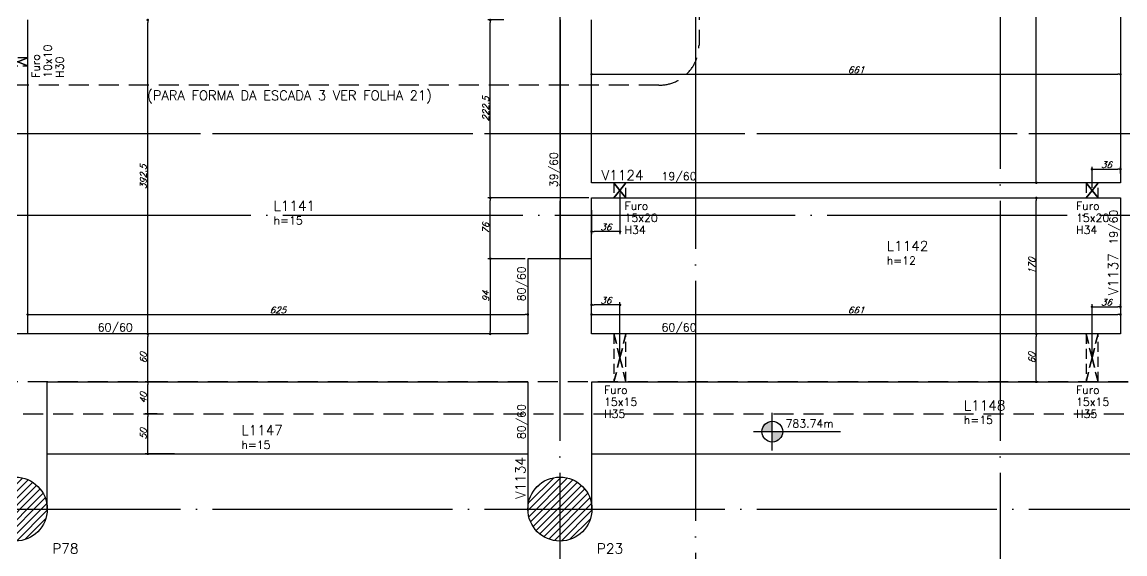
# Model space of a CAD drawing. Extents: x -4723 to 4922, y -2048 to 2452.
# Drawn here: x -1932 to -553, y -541 to 124 of the extents above; entities that cross this region are included whole.
import ezdxf
from ezdxf.enums import TextEntityAlignment as Align

# ---------------------------------------------------------------- set-up
doc = ezdxf.new("R2010")
doc.units = 0
doc.header["$LTSCALE"] = 50
doc.header["$MEASUREMENT"] = 0
for name, pattern in [('DASHED', [0.75, 0.5, -0.25]), ('EIXO', [6.8, 6, -0.4, 0, -0.4]), ('HIDDEN', [0.375, 0.25, -0.125])]:
    doc.linetypes.add(name, pattern=pattern)
doc.layers.get('0').update_dxf_attribs({"linetype": 'CONTINUOUS'})
doc.layers.get('DEFPOINTS').update_dxf_attribs({"linetype": 'CONTINUOUS'})
for name, color, linetype in [('242', 3, 'CONTINUOUS'), ('71', 6, 'CONTINUOUS'), ('F-AUX-RED', 1, 'CONTINUOUS'), ('F-COTAS', 106, 'CONTINUOUS'), ('F-COTAS-FUROS', 50, 'CONTINUOUS'), ('F-EIXO', 12, 'EIXO'), ('F-FURO-PAREDE', 2, 'HIDDEN'), ('F-FURO-PAREDE-TEXTOS', 2, 'CONTINUOUS'), ('F-LAJES', 3, 'CONTINUOUS'), ('F-LAJES-DIM', 2, 'CONTINUOUS'), ('F-LAJES-NOME', 4, 'CONTINUOUS'), ('F-NÍVEL-PLANTA', 2, 'CONTINUOUS'), ('F-PILARES-HACH', 174, 'CONTINUOUS'), ('F-PILARES-NOME', 170, 'CONTINUOUS'), ('F-PILARES-S', 170, 'CONTINUOUS'), ('F-TEXTO', 6, 'CONTINUOUS'), ('F-VIGAS', 3, 'CONTINUOUS'), ('F-VIGAS-DIM', 2, 'CONTINUOUS'), ('F-VIGAS-NOME', 4, 'CONTINUOUS')]:
    doc.layers.add(name, color=color, linetype=linetype)
doc.styles.add('CP-TEXT-INCL', font='simplex.shx', dxfattribs={"oblique": 20})
doc.styles.add('CP-TEXTO', font='simplex.shx')
doc.styles.add('MCP', font='simplex.shx')
doc.styles.add('ROMANS', font='simplex.shx')
doc.dimstyles.new('CP-COTAS-50', dxfattribs={"dimscale": 0.64, "dimtxt": 12.5, "dimasz": 5, "dimexe": 5, "dimexo": 5, "dimgap": 2.5, "dimtad": 1, "dimdec": 1, "dimdsep": 46, "dimtxsty": 'CP-TEXT-INCL', "dimblk1": 'DOT', "dimblk2": 'DOT', "dimsah": 1, "dimcen": 9, "dimclrd": 256, "dimclre": 256, "dimclrt": 256, "dimadec": 0, "dimazin": 0, "dimtfac": 1, "dimtdec": 1, "dimtmove": 2, "dimatfit": 3, "dimldrblk": 'DOT', "dimfxl": 0, "dimtolj": 1, "dimarcsym": 0})

# ---------------------------------------------------------------- blocks, each defined once
blk = doc.blocks.new('Nível - Planta')
at = {"layer": 'F-NÍVEL-PLANTA'}
h = blk.add_hatch(color=71, dxfattribs=at)
h.paths.add_polyline_path([(0, 0), (0, 0.26, 0.414214), (-0.26, 0)])
h.paths.add_polyline_path([(0.26, 0), (0, 0), (0, -0.26, 0.414214)])
for p, q in [((0, -0.469), (0, 0.469)), ((-0.469, 0), (1.704, 0))]:
    blk.add_line(p, q, dxfattribs=at)
blk.add_circle((0, 0), 0.26, dxfattribs=at)
at = {"layer": 'F-TEXTO', "color": 3, "style": 'MCP'}
blk.add_attdef('NÍVEL', (0.333, 0.102), '', height=0.2, dxfattribs=at)
blk = doc.blocks.new('_DOT')
at = {"color": 0, "linetype": 'ByBlock'}
blk.add_line((-0.5, 0), (-1, 0), dxfattribs=at)
at = {"color": 0, "linetype": 'ByBlock', "const_width": 0.5}
blk.add_lwpolyline([(-0.25, 0, 1), (0.25, 0, 1)], format="xyb", close=True, dxfattribs=at)
blk = doc.blocks.new('*D24')
at = {"layer": 'DEFPOINTS', "color": 0, "linetype": 'Continuous', "transparency": 16777216}
for p in [(-1774.5, -265.5), (-1774.5, -265.5), (-1774.5, -325.5)]:
    blk.add_point(p, dxfattribs=at)
at = {"layer": 'F-COTAS', "linetype": 'Continuous', "lineweight": -2, "transparency": 16777216}
blk.add_line((-1774.5, -322.3), (-1774.5, -268.7), dxfattribs=at)
at = {"layer": 'F-COTAS', "linetype": 'Continuous', "lineweight": -2, "transparency": 16777216, "xscale": 3.2, "yscale": 3.2, "zscale": 3.2}
for p, rotation in [((-1774.5, -265.5), 90), ((-1774.5, -325.5), 270)]:
    blk.add_blockref('_DOT', p, dxfattribs=dict(at, rotation=rotation))
at = {"layer": 'F-COTAS', "linetype": 'Continuous', "transparency": 16777216, "insert": (-1780.1, -295.5), "char_height": 8, "attachment_point": 5, "rotation": 90, "style": 'CP-TEXT-INCL'}
blk.add_mtext('\\A1;60', dxfattribs=at)
blk = doc.blocks.new('*D25')
at = {"layer": 'DEFPOINTS', "color": 0, "linetype": 'Continuous', "transparency": 16777216}
for p in [(-1774.5, 127), (-1774.5, 127), (-1774.5, -265.5)]:
    blk.add_point(p, dxfattribs=at)
at = {"layer": 'F-COTAS', "linetype": 'Continuous', "lineweight": -2, "transparency": 16777216}
blk.add_line((-1774.5, -262.3), (-1774.5, 123.8), dxfattribs=at)
at = {"layer": 'F-COTAS', "linetype": 'Continuous', "lineweight": -2, "transparency": 16777216, "xscale": 3.2, "yscale": 3.2, "zscale": 3.2}
for p, rotation in [((-1774.5, 127), 90), ((-1774.5, -265.5), 270)]:
    blk.add_blockref('_DOT', p, dxfattribs=dict(at, rotation=rotation))
at = {"layer": 'F-COTAS', "linetype": 'Continuous', "transparency": 16777216, "insert": (-1780.1, -69.2), "char_height": 8, "attachment_point": 5, "rotation": 90, "style": 'CP-TEXT-INCL'}
blk.add_mtext('\\A1;392.5', dxfattribs=at)
blk = doc.blocks.new('*D35')
at = {"layer": 'DEFPOINTS', "color": 0, "linetype": 'Continuous', "transparency": 16777216}
for p in [(-664.2, -265.5), (-664.2, -265.5), (-664.2, -325.5)]:
    blk.add_point(p, dxfattribs=at)
at = {"layer": 'F-COTAS', "linetype": 'Continuous', "lineweight": -2, "transparency": 16777216}
blk.add_line((-664.2, -322.3), (-664.2, -268.7), dxfattribs=at)
at = {"layer": 'F-COTAS', "linetype": 'Continuous', "lineweight": -2, "transparency": 16777216, "xscale": 3.2, "yscale": 3.2, "zscale": 3.2}
for p, rotation in [((-664.2, -265.5), 90), ((-664.2, -325.5), 270)]:
    blk.add_blockref('_DOT', p, dxfattribs=dict(at, rotation=rotation))
at = {"layer": 'F-COTAS', "linetype": 'Continuous', "transparency": 16777216, "insert": (-669.8, -295.5), "char_height": 8, "attachment_point": 5, "rotation": 90, "style": 'CP-TEXT-INCL'}
blk.add_mtext('\\A1;60', dxfattribs=at)
blk = doc.blocks.new('*D36')
at = {"layer": 'DEFPOINTS', "color": 0, "linetype": 'Continuous', "transparency": 16777216}
for p in [(-664.2, -95.5), (-664.2, -95.5), (-664.2, -265.5)]:
    blk.add_point(p, dxfattribs=at)
at = {"layer": 'F-COTAS', "linetype": 'Continuous', "lineweight": -2, "transparency": 16777216}
blk.add_line((-664.2, -262.3), (-664.2, -98.7), dxfattribs=at)
at = {"layer": 'F-COTAS', "linetype": 'Continuous', "lineweight": -2, "transparency": 16777216, "xscale": 3.2, "yscale": 3.2, "zscale": 3.2}
for p, rotation in [((-664.2, -95.5), 90), ((-664.2, -265.5), 270)]:
    blk.add_blockref('_DOT', p, dxfattribs=dict(at, rotation=rotation))
at = {"layer": 'F-COTAS', "linetype": 'Continuous', "transparency": 16777216, "insert": (-669.8, -180.5), "char_height": 8, "attachment_point": 5, "rotation": 90, "style": 'CP-TEXT-INCL'}
blk.add_mtext('\\A1;170', dxfattribs=at)
blk = doc.blocks.new('*D37')
at = {"layer": 'DEFPOINTS', "color": 0, "linetype": 'Continuous', "transparency": 16777216}
for p in [(-664.2, 474.5), (-664.2, 474.5), (-664.2, -76.5)]:
    blk.add_point(p, dxfattribs=at)
at = {"layer": 'F-COTAS', "linetype": 'Continuous', "lineweight": -2, "transparency": 16777216}
blk.add_line((-664.2, -73.3), (-664.2, 471.3), dxfattribs=at)
at = {"layer": 'F-COTAS', "linetype": 'Continuous', "lineweight": -2, "transparency": 16777216, "xscale": 3.2, "yscale": 3.2, "zscale": 3.2}
for p, rotation in [((-664.2, 474.5), 90), ((-664.2, -76.5), 270)]:
    blk.add_blockref('_DOT', p, dxfattribs=dict(at, rotation=rotation))
at = {"layer": 'F-COTAS', "linetype": 'Continuous', "transparency": 16777216, "insert": (-669.8, 199), "char_height": 8, "attachment_point": 5, "rotation": 90, "style": 'CP-TEXT-INCL'}
blk.add_mtext('\\A1;551', dxfattribs=at)
blk = doc.blocks.new('*D104')
at = {"layer": 'DEFPOINTS', "color": 0, "linetype": 'Continuous', "transparency": 16777216}
for p in [(-1924.5, -241.3), (-1299.5, -241.3), (-1299.5, -241.3)]:
    blk.add_point(p, dxfattribs=at)
at = {"layer": 'F-COTAS', "linetype": 'Continuous', "lineweight": -2, "transparency": 16777216}
blk.add_line((-1921.3, -241.3), (-1302.7, -241.3), dxfattribs=at)
at = {"layer": 'F-COTAS', "linetype": 'Continuous', "lineweight": -2, "transparency": 16777216, "xscale": 3.2, "yscale": 3.2, "zscale": 3.2, "rotation": 180}
blk.add_blockref('_DOT', (-1924.5, -241.3), dxfattribs=at)
at = {"layer": 'F-COTAS', "linetype": 'Continuous', "lineweight": -2, "transparency": 16777216, "xscale": 3.2, "yscale": 3.2, "zscale": 3.2}
blk.add_blockref('_DOT', (-1299.5, -241.3), dxfattribs=at)
at = {"layer": 'F-COTAS', "linetype": 'Continuous', "transparency": 16777216, "insert": (-1612, -235.7), "char_height": 8, "attachment_point": 5, "style": 'CP-TEXT-INCL'}
blk.add_mtext('\\A1;625', dxfattribs=at)
blk = doc.blocks.new('*D105')
at = {"layer": 'DEFPOINTS', "color": 0, "linetype": 'Continuous', "transparency": 16777216}
for p in [(-1220, -241.3), (-559, -241.3), (-559, -241.3)]:
    blk.add_point(p, dxfattribs=at)
at = {"layer": 'F-COTAS', "linetype": 'Continuous', "lineweight": -2, "transparency": 16777216}
blk.add_line((-1216.8, -241.3), (-562.2, -241.3), dxfattribs=at)
at = {"layer": 'F-COTAS', "linetype": 'Continuous', "lineweight": -2, "transparency": 16777216, "xscale": 3.2, "yscale": 3.2, "zscale": 3.2, "rotation": 180}
blk.add_blockref('_DOT', (-1220, -241.3), dxfattribs=at)
at = {"layer": 'F-COTAS', "linetype": 'Continuous', "lineweight": -2, "transparency": 16777216, "xscale": 3.2, "yscale": 3.2, "zscale": 3.2}
blk.add_blockref('_DOT', (-559, -241.3), dxfattribs=at)
at = {"layer": 'F-COTAS', "linetype": 'Continuous', "transparency": 16777216, "insert": (-889.5, -235.7), "char_height": 8, "attachment_point": 5, "style": 'CP-TEXT-INCL'}
blk.add_mtext('\\A1;661', dxfattribs=at)
blk = doc.blocks.new('*D115')
at = {"layer": 'DEFPOINTS', "color": 0, "linetype": 'Continuous', "transparency": 16777216}
for p in [(-1220, 59.1), (-559, 59.1), (-559, 59.1)]:
    blk.add_point(p, dxfattribs=at)
at = {"layer": 'F-COTAS', "linetype": 'Continuous', "lineweight": -2, "transparency": 16777216}
blk.add_line((-1216.8, 59.1), (-562.2, 59.1), dxfattribs=at)
at = {"layer": 'F-COTAS', "linetype": 'Continuous', "lineweight": -2, "transparency": 16777216, "xscale": 3.2, "yscale": 3.2, "zscale": 3.2, "rotation": 180}
blk.add_blockref('_DOT', (-1220, 59.1), dxfattribs=at)
at = {"layer": 'F-COTAS', "linetype": 'Continuous', "lineweight": -2, "transparency": 16777216, "xscale": 3.2, "yscale": 3.2, "zscale": 3.2}
blk.add_blockref('_DOT', (-559, 59.1), dxfattribs=at)
at = {"layer": 'F-COTAS', "linetype": 'Continuous', "transparency": 16777216, "insert": (-889.5, 64.7), "char_height": 8, "attachment_point": 5, "style": 'CP-TEXT-INCL'}
blk.add_mtext('\\A1;661', dxfattribs=at)
blk = doc.blocks.new('*D136')
at = {"layer": 'DEFPOINTS', "color": 0, "linetype": 'Continuous', "transparency": 16777216}
for p in [(-1774.5, -365.5), (-1764.8, -365.5), (-1737.9, -415.5)]:
    blk.add_point(p, dxfattribs=at)
at = {"layer": 'F-COTAS', "linetype": 'Continuous', "lineweight": -2, "transparency": 16777216}
for p, q in [((-1768, -365.5), (-1777.7, -365.5)), ((-1774.5, -412.3), (-1774.5, -368.7)), ((-1741.1, -415.5), (-1777.7, -415.5))]:
    blk.add_line(p, q, dxfattribs=at)
at = {"layer": 'F-COTAS', "linetype": 'Continuous', "lineweight": -2, "transparency": 16777216, "xscale": 3.2, "yscale": 3.2, "zscale": 3.2}
for p, rotation in [((-1774.5, -365.5), 90), ((-1774.5, -415.5), 270)]:
    blk.add_blockref('_DOT', p, dxfattribs=dict(at, rotation=rotation))
at = {"layer": 'F-COTAS', "linetype": 'Continuous', "transparency": 16777216, "insert": (-1780.1, -390.5), "char_height": 8, "attachment_point": 5, "rotation": 90, "style": 'CP-TEXT-INCL'}
blk.add_mtext('\\A1;50', dxfattribs=at)
blk = doc.blocks.new('*D137')
at = {"layer": 'DEFPOINTS', "color": 0, "linetype": 'Continuous', "transparency": 16777216}
for p in [(-1774.5, -325.5), (-1759.4, -325.5), (-1759.4, -365.5)]:
    blk.add_point(p, dxfattribs=at)
at = {"layer": 'F-COTAS', "linetype": 'Continuous', "lineweight": -2, "transparency": 16777216}
for p, q in [((-1762.6, -325.5), (-1777.7, -325.5)), ((-1774.5, -362.3), (-1774.5, -328.7)), ((-1762.6, -365.5), (-1777.7, -365.5))]:
    blk.add_line(p, q, dxfattribs=at)
at = {"layer": 'F-COTAS', "linetype": 'Continuous', "lineweight": -2, "transparency": 16777216, "xscale": 3.2, "yscale": 3.2, "zscale": 3.2}
for p, rotation in [((-1774.5, -325.5), 90), ((-1774.5, -365.5), 270)]:
    blk.add_blockref('_DOT', p, dxfattribs=dict(at, rotation=rotation))
at = {"layer": 'F-COTAS', "linetype": 'Continuous', "transparency": 16777216, "insert": (-1780.1, -345.5), "char_height": 8, "attachment_point": 5, "rotation": 90, "style": 'CP-TEXT-INCL'}
blk.add_mtext('\\A1;40', dxfattribs=at)
blk = doc.blocks.new('*U153')
at = {"layer": 'F-EIXO'}
blk.add_line((0, 0), (7285, 0), dxfattribs=at)
at = {"layer": 'F-TEXTO', "style": 'ROMANS'}
blk.add_attdef('EIXO', text='', height=17.5, dxfattribs=at).set_placement((-28.2072, 0), align=Align.MIDDLE_CENTER)
blk = doc.blocks.new('*U154')
at = {"layer": 'F-EIXO'}
blk.add_line((0, 0), (7197, 0), dxfattribs=at)
at = {"layer": 'F-TEXTO', "style": 'ROMANS'}
blk.add_attdef('EIXO', text='', height=17.5, dxfattribs=at).set_placement((-28.2072, 0), align=Align.MIDDLE_CENTER)
blk = doc.blocks.new('*U160')
at = {"layer": 'F-EIXO'}
blk.add_line((0, 0), (0, -2755), dxfattribs=at)
at = {"layer": 'F-TEXTO', "style": 'ROMANS'}
blk.add_attdef('EIXO', text='', height=17.5, rotation=360, dxfattribs=at).set_placement((0, 28.2072), align=Align.MIDDLE_CENTER)
blk = doc.blocks.new('*U172')
at = {"layer": 'F-EIXO'}
blk.add_line((0, 0), (7285, 0), dxfattribs=at)
at = {"layer": 'F-TEXTO', "style": 'ROMANS'}
blk.add_attdef('EIXO', text='', height=17.5, dxfattribs=at).set_placement((-28.2072, 0), align=Align.MIDDLE_CENTER)
blk = doc.blocks.new('*U168')
at = {"layer": 'F-EIXO'}
blk.add_line((0, 0), (7285, 0), dxfattribs=at)
at = {"layer": 'F-TEXTO', "style": 'ROMANS'}
blk.add_attdef('EIXO', text='', height=17.5, dxfattribs=at).set_placement((-28.2072, 0), align=Align.MIDDLE_CENTER)
blk = doc.blocks.new('*U180')
at = {"layer": 'F-EIXO'}
blk.add_line((0, 0), (0, -2655), dxfattribs=at)
at = {"layer": 'F-TEXTO', "style": 'ROMANS'}
blk.add_attdef('EIXO', text='', height=17.5, rotation=360, dxfattribs=at).set_placement((0, 28.2), align=Align.MIDDLE_CENTER)
blk = doc.blocks.new('*U179')
at = {"layer": 'F-EIXO'}
blk.add_line((0, 0), (0, -2755), dxfattribs=at)
at = {"layer": 'F-TEXTO', "style": 'ROMANS'}
blk.add_attdef('EIXO', text='', height=17.5, rotation=360, dxfattribs=at).set_placement((0, 28.2072), align=Align.MIDDLE_CENTER)
blk = doc.blocks.new('*D196')
at = {"layer": 'DEFPOINTS', "color": 0, "linetype": 'Continuous', "transparency": 16777216}
for p in [(-3490, -415.5), (3259.5, -415.5), (3259.5, -687.9)]:
    blk.add_point(p, dxfattribs=at)
at = {"layer": 'F-COTAS', "linetype": 'Continuous', "lineweight": -2, "transparency": 16777216}
for p, q in [((-3490, -418.7), (-3490, -691.1)), ((3259.5, -418.7), (3259.5, -691.1)), ((-3486.8, -687.9), (3256.3, -687.9))]:
    blk.add_line(p, q, dxfattribs=at)
at = {"layer": 'F-COTAS', "linetype": 'Continuous', "lineweight": -2, "transparency": 16777216, "xscale": 3.2, "yscale": 3.2, "zscale": 3.2, "rotation": 180}
blk.add_blockref('_DOT', (-3490, -687.9), dxfattribs=at)
at = {"layer": 'F-COTAS', "linetype": 'Continuous', "lineweight": -2, "transparency": 16777216, "xscale": 3.2, "yscale": 3.2, "zscale": 3.2}
blk.add_blockref('_DOT', (3259.5, -687.9), dxfattribs=at)
at = {"layer": 'F-COTAS', "linetype": 'Continuous', "transparency": 16777216, "insert": (-115.2, -682.3), "char_height": 8, "attachment_point": 5, "style": 'CP-TEXT-INCL'}
blk.add_mtext('\\A1;6749.5', dxfattribs=at)
blk = doc.blocks.new('*D503')
at = {"layer": 'DEFPOINTS', "color": 0, "linetype": 'Continuous', "transparency": 16777216}
for p in [(-1220, -229.2), (-1220, -231.2), (-1184.4, -295.5)]:
    blk.add_point(p, dxfattribs=at)
at = {"layer": 'F-COTAS-FUROS', "linetype": 'Continuous', "lineweight": -2, "transparency": 16777216}
for p, q in [((-1220, -228), (-1220, -226)), ((-1187.6, -229.2), (-1216.8, -229.2)), ((-1184.4, -292.3), (-1184.4, -226))]:
    blk.add_line(p, q, dxfattribs=at)
at = {"layer": 'F-COTAS-FUROS', "linetype": 'Continuous', "lineweight": -2, "transparency": 16777216, "xscale": 3.2, "yscale": 3.2, "zscale": 3.2, "rotation": 180}
blk.add_blockref('_DOT', (-1220, -229.2), dxfattribs=at)
at = {"layer": 'F-COTAS-FUROS', "linetype": 'Continuous', "lineweight": -2, "transparency": 16777216, "xscale": 3.2, "yscale": 3.2, "zscale": 3.2}
blk.add_blockref('_DOT', (-1184.4, -229.2), dxfattribs=at)
at = {"layer": 'F-COTAS-FUROS', "linetype": 'Continuous', "transparency": 16777216, "insert": (-1202.2, -223.6), "char_height": 8, "attachment_point": 5, "style": 'CP-TEXT-INCL'}
blk.add_mtext('\\A1;36', dxfattribs=at)
blk = doc.blocks.new('*D504')
at = {"layer": 'DEFPOINTS', "color": 0, "linetype": 'Continuous', "transparency": 16777216}
for p in [(-1184.4, -86), (-1220, -107.6), (-1220, -137.5)]:
    blk.add_point(p, dxfattribs=at)
at = {"layer": 'F-COTAS-FUROS', "linetype": 'Continuous', "lineweight": -2, "transparency": 16777216}
for p, q in [((-1184.4, -89.2), (-1184.4, -140.7)), ((-1220, -110.8), (-1220, -140.7)), ((-1187.6, -137.5), (-1216.8, -137.5))]:
    blk.add_line(p, q, dxfattribs=at)
at = {"layer": 'F-COTAS-FUROS', "linetype": 'Continuous', "lineweight": -2, "transparency": 16777216, "xscale": 3.2, "yscale": 3.2, "zscale": 3.2, "rotation": 180}
blk.add_blockref('_DOT', (-1220, -137.5), dxfattribs=at)
at = {"layer": 'F-COTAS-FUROS', "linetype": 'Continuous', "lineweight": -2, "transparency": 16777216, "xscale": 3.2, "yscale": 3.2, "zscale": 3.2}
blk.add_blockref('_DOT', (-1184.4, -137.5), dxfattribs=at)
at = {"layer": 'F-COTAS-FUROS', "linetype": 'Continuous', "transparency": 16777216, "insert": (-1202.2, -131.9), "char_height": 8, "attachment_point": 5, "style": 'CP-TEXT-INCL'}
blk.add_mtext('\\A1;36', dxfattribs=at)
blk = doc.blocks.new('*D505')
at = {"layer": 'DEFPOINTS', "color": 0, "linetype": 'Continuous', "transparency": 16777216}
for p in [(-559, -231.6), (-559, -237.1), (-594.6, -295.5)]:
    blk.add_point(p, dxfattribs=at)
at = {"layer": 'F-COTAS-FUROS', "linetype": 'Continuous', "lineweight": -2, "transparency": 16777216}
for p, q in [((-594.6, -292.3), (-594.6, -228.4)), ((-591.4, -231.6), (-562.2, -231.6)), ((-559, -233.9), (-559, -228.4))]:
    blk.add_line(p, q, dxfattribs=at)
at = {"layer": 'F-COTAS-FUROS', "linetype": 'Continuous', "lineweight": -2, "transparency": 16777216, "xscale": 3.2, "yscale": 3.2, "zscale": 3.2, "rotation": 180}
blk.add_blockref('_DOT', (-594.6, -231.6), dxfattribs=at)
at = {"layer": 'F-COTAS-FUROS', "linetype": 'Continuous', "lineweight": -2, "transparency": 16777216, "xscale": 3.2, "yscale": 3.2, "zscale": 3.2}
blk.add_blockref('_DOT', (-559, -231.6), dxfattribs=at)
at = {"layer": 'F-COTAS-FUROS', "linetype": 'Continuous', "transparency": 16777216, "insert": (-576.8, -226), "char_height": 8, "attachment_point": 5, "style": 'CP-TEXT-INCL'}
blk.add_mtext('\\A1;36', dxfattribs=at)
blk = doc.blocks.new('*D507')
at = {"layer": 'DEFPOINTS', "color": 0, "linetype": 'Continuous', "transparency": 16777216}
for p in [(-559, -59.6), (-559, -68.3), (-594.6, -86)]:
    blk.add_point(p, dxfattribs=at)
at = {"layer": 'F-COTAS-FUROS', "linetype": 'Continuous', "lineweight": -2, "transparency": 16777216}
for p, q in [((-594.6, -82.8), (-594.6, -56.4)), ((-591.4, -59.6), (-562.2, -59.6)), ((-559, -65.1), (-559, -56.4))]:
    blk.add_line(p, q, dxfattribs=at)
at = {"layer": 'F-COTAS-FUROS', "linetype": 'Continuous', "lineweight": -2, "transparency": 16777216, "xscale": 3.2, "yscale": 3.2, "zscale": 3.2, "rotation": 180}
blk.add_blockref('_DOT', (-594.6, -59.6), dxfattribs=at)
at = {"layer": 'F-COTAS-FUROS', "linetype": 'Continuous', "lineweight": -2, "transparency": 16777216, "xscale": 3.2, "yscale": 3.2, "zscale": 3.2}
blk.add_blockref('_DOT', (-559, -59.6), dxfattribs=at)
at = {"layer": 'F-COTAS-FUROS', "linetype": 'Continuous', "transparency": 16777216, "insert": (-576.8, -54), "char_height": 8, "attachment_point": 5, "style": 'CP-TEXT-INCL'}
blk.add_mtext('\\A1;36', dxfattribs=at)
blk = doc.blocks.new('*D572')
at = {"layer": 'DEFPOINTS', "color": 0, "linetype": 'Continuous', "transparency": 16777216}
for p in [(-1346.5, -95.5), (-1220, -95.5), (-1299.5, -171.5)]:
    blk.add_point(p, dxfattribs=at)
at = {"layer": 'F-COTAS', "linetype": 'Continuous', "lineweight": -2, "transparency": 16777216}
for p, q in [((-1223.2, -95.5), (-1349.7, -95.5)), ((-1346.5, -168.3), (-1346.5, -98.7)), ((-1302.7, -171.5), (-1349.7, -171.5))]:
    blk.add_line(p, q, dxfattribs=at)
at = {"layer": 'F-COTAS', "linetype": 'Continuous', "lineweight": -2, "transparency": 16777216, "xscale": 3.2, "yscale": 3.2, "zscale": 3.2}
for p, rotation in [((-1346.5, -95.5), 90), ((-1346.5, -171.5), 270)]:
    blk.add_blockref('_DOT', p, dxfattribs=dict(at, rotation=rotation))
at = {"layer": 'F-COTAS', "linetype": 'Continuous', "transparency": 16777216, "insert": (-1352.1, -133.5), "char_height": 8, "attachment_point": 5, "rotation": 90, "style": 'CP-TEXT-INCL'}
blk.add_mtext('\\A1;76', dxfattribs=at)
blk = doc.blocks.new('*D573')
at = {"layer": 'DEFPOINTS', "color": 0, "linetype": 'Continuous', "transparency": 16777216}
for p in [(-1299.5, -171.5), (-1346.5, -265.5), (-1328.5, -265.5)]:
    blk.add_point(p, dxfattribs=at)
at = {"layer": 'F-COTAS', "linetype": 'Continuous', "lineweight": -2, "transparency": 16777216}
for p, q in [((-1302.7, -171.5), (-1349.7, -171.5)), ((-1346.5, -174.7), (-1346.5, -262.3)), ((-1331.7, -265.5), (-1349.7, -265.5))]:
    blk.add_line(p, q, dxfattribs=at)
at = {"layer": 'F-COTAS', "linetype": 'Continuous', "lineweight": -2, "transparency": 16777216, "xscale": 3.2, "yscale": 3.2, "zscale": 3.2}
for p, rotation in [((-1346.5, -171.5), 90), ((-1346.5, -265.5), 270)]:
    blk.add_blockref('_DOT', p, dxfattribs=dict(at, rotation=rotation))
at = {"layer": 'F-COTAS', "linetype": 'Continuous', "transparency": 16777216, "insert": (-1352.1, -218.5), "char_height": 8, "attachment_point": 5, "rotation": 90, "style": 'CP-TEXT-INCL'}
blk.add_mtext('\\A1;94', dxfattribs=at)
blk = doc.blocks.new('*D574')
at = {"layer": 'DEFPOINTS', "color": 0, "linetype": 'Continuous', "transparency": 16777216}
for p in [(-1346.5, 127), (-1326.2, 127), (-1220, -95.5)]:
    blk.add_point(p, dxfattribs=at)
at = {"layer": 'F-COTAS', "linetype": 'Continuous', "lineweight": -2, "transparency": 16777216}
for p, q in [((-1329.4, 127), (-1349.7, 127)), ((-1346.5, -92.3), (-1346.5, 123.8)), ((-1223.2, -95.5), (-1349.7, -95.5))]:
    blk.add_line(p, q, dxfattribs=at)
at = {"layer": 'F-COTAS', "linetype": 'Continuous', "lineweight": -2, "transparency": 16777216, "xscale": 3.2, "yscale": 3.2, "zscale": 3.2}
for p, rotation in [((-1346.5, 127), 90), ((-1346.5, -95.5), 270)]:
    blk.add_blockref('_DOT', p, dxfattribs=dict(at, rotation=rotation))
at = {"layer": 'F-COTAS', "linetype": 'Continuous', "transparency": 16777216, "insert": (-1352.1, 15.8), "char_height": 8, "attachment_point": 5, "rotation": 90, "style": 'CP-TEXT-INCL'}
blk.add_mtext('\\A1;222.5', dxfattribs=at)

msp = doc.modelspace()

# ---------------------------------------------------------------- hatches: boundary and pattern name
at = {"layer": 'F-PILARES-HACH', "linetype": 'Continuous'}
h = msp.add_hatch(dxfattribs=at)
h.set_pattern_fill('ANSI31', color=256, scale=50)
edge = h.paths.add_edge_path()
edge.add_arc((-1940, -484.5), 40, 0, 360)
h = msp.add_hatch(dxfattribs=at)
h.set_pattern_fill('ANSI31', color=256, scale=50)
edge = h.paths.add_edge_path()
edge.add_arc((-1259.5, -484.5), 40, 0, 360)

# ---------------------------------------------------------------- linework, layer by layer
at = {"layer": '242', "linetype": 'Continuous'}
msp.add_line((-1259.5, -484.5), (-1259.5, -484.5), dxfattribs=at)
at = {"layer": '71', "color": 1, "linetype": 'DASHED'}
for p, q in [((-249.5, -325.5), (-3390, -325.5)), ((-3430, -365.5), (-249.5, -365.5))]:
    msp.add_line(p, q, dxfattribs=at)
at = {"layer": 'F-AUX-RED', "color": 4, "linetype": 'DASHED'}
msp.add_lwpolyline([(-1949.294, 539.758), (-1135.673, 539.758, -0.41421356), (-1085.673, 489.758), (-1085.673, 95.469, -0.41421356), (-1135.673, 45.469), (-1949.294, 45.469, -0.41421356), (-1999.294, 95.469), (-1999.294, 489.758, -0.41421356)], format="xyb", close=True, dxfattribs=at)
at = {"layer": 'F-EIXO'}
msp.add_line((-3709.089, -15), (3550.572, -15), dxfattribs=at)
at = {"layer": 'F-FURO-PAREDE'}
for points in [[(-1937, 74.656), (-1924.5, 69.656), (-1924.5, 79.656), (-1937, 74.656), (-1924.5, 79.656), (-1949.5, 79.656), (-1937, 74.656), (-1949.5, 79.656), (-1949.5, 69.656), (-1937, 74.656), (-1949.5, 69.656), (-1924.5, 69.656), (-1937, 74.656)], [(-1184.4, -86), (-1191.9, -95.5), (-1176.9, -95.5), (-1184.4, -86), (-1176.9, -95.5), (-1176.9, -76.5), (-1184.4, -86), (-1176.9, -76.5), (-1191.9, -76.5), (-1184.4, -86), (-1191.9, -76.5), (-1191.9, -95.5), (-1184.4, -86)], [(-594.6, -86), (-602.1, -95.5), (-587.1, -95.5), (-594.6, -86), (-587.1, -95.5), (-587.1, -76.5), (-594.6, -86), (-587.1, -76.5), (-602.1, -76.5), (-594.6, -86), (-602.1, -76.5), (-602.1, -95.5), (-594.6, -86)], [(-1184.4, -295.5), (-1191.9, -325.5), (-1176.9, -325.5), (-1184.4, -295.5), (-1176.9, -325.5), (-1176.9, -265.5), (-1184.4, -295.5), (-1176.9, -265.5), (-1191.9, -265.5), (-1184.4, -295.5), (-1191.9, -265.5), (-1191.9, -325.5), (-1184.4, -295.5)], [(-594.6, -295.5), (-602.1, -325.5), (-587.1, -325.5), (-594.6, -295.5), (-587.1, -325.5), (-587.1, -265.5), (-594.6, -295.5), (-587.1, -265.5), (-602.1, -265.5), (-594.6, -295.5), (-602.1, -265.5), (-602.1, -325.5), (-594.6, -295.5)]]:
    msp.add_lwpolyline(points, dxfattribs=at)
at = {"layer": 'F-LAJES', "linetype": 'Continuous'}
for p, q in [((-1900, -415.5), (-1299.5, -415.5)), ((-1219.5, -415.5), (-249.5, -415.5))]:
    msp.add_line(p, q, dxfattribs=at)
at = {"layer": 'F-PILARES-S', "linetype": 'Continuous'}
for centre in [(-1940, -484.5), (-1259.5, -484.5)]:
    msp.add_circle(centre, 40, dxfattribs=at)
at = {"layer": 'F-VIGAS'}
for points in [[(-559, 164.5), (-559, -76.5)], [(-1924.5, -265.5), (-1924.5, 127)], [(-1259, 127), (-1259, -171.5)], [(-1220, -76.5), (-1220, 127)], [(-559, -76.5), (-1220, -76.5)], [(-1220, -95.5), (-559, -95.5)], [(-1220, -265.5), (-1220, -95.5)], [(-559, -95.5), (-559, -265.5)], [(-1299.5, -171.5), (-1299.5, -265.5)], [(-1220, -171.5), (-1299.5, -171.5)], [(-1924.5, -265.5), (-1949.5, -265.5)], [(-1299.5, -265.5), (-1924.5, -265.5)], [(-559, -265.5), (-1220, -265.5)], [(-1900, -325.5), (-1299.5, -325.5)], [(-1900, -484.5), (-1900, -325.5)], [(-1299.5, -325.5), (-1299.5, -484.5)], [(-1219.5, -325.5), (-549.5, -325.5)], [(-1219.5, -484.5), (-1219.5, -325.5)]]:
    msp.add_lwpolyline(points, dxfattribs=at)

# ---------------------------------------------------------------- block references
at = {"layer": 'F-EIXO', "linetype": 'Continuous'}
for name, p in [('*U179', (-1259.5, 1941.357)), ('*U160', (-709.5, 1941.357)), ('*U180', (-1090, 1841.357)), ('*U172', (-3734.274, -15)), ('*U168', (-3734.274, -15)), ('*U154', (-3646.32, -117)), ('*U153', (-3734.274, -484.5))]:
    msp.add_blockref(name, p, dxfattribs=at)
at = {"layer": 'F-NÍVEL-PLANTA', "linetype": 'Continuous', "xscale": 50, "yscale": 50, "zscale": 50}
msp.add_blockref('Nível - Planta', (-994.096, -387.683), dxfattribs=at).add_auto_attribs({'NÍVEL': '783.74m'})

# ---------------------------------------------------------------- texts
at = {"layer": 'F-FURO-PAREDE-TEXTOS', "linetype": 'Continuous', "style": 'MCP'}
for s, p in [('Furo', (-1909.5, 54.656)), ('10x10', (-1894.5, 54.656)), ('H30', (-1879.5, 54.656))]:
    msp.add_text(s, height=10, rotation=90, dxfattribs=at).set_placement(p)
for s, p in [('Furo', (-1178.721, -110.5)), ('Furo', (-614.6, -110.5)), ('15x20', (-1178.721, -125.5)), ('15x20', (-614.6, -125.5)), ('H34', (-1178.721, -140.5)), ('H34', (-614.6, -140.5)), ('Furo', (-1204.4, -340.5)), ('Furo', (-614.6, -340.5)), ('15x15', (-1204.4, -355.5)), ('15x15', (-614.6, -355.5)), ('H35', (-1204.4, -370.5)), ('H35', (-614.6, -370.5))]:
    msp.add_text(s, height=10, dxfattribs=at).set_placement(p)
at = {"layer": 'F-LAJES-DIM', "linetype": 'Continuous', "style": 'MCP'}
for s, p in [('h=15', (-1617.294, -128.592)), ('h=12', (-851.053, -178.834)), ('h=15', (-754.752, -378.096)), ('h=15', (-1657.578, -409.254))]:
    msp.add_text(s, height=10, dxfattribs=at).set_placement(p)
at = {"layer": 'F-LAJES-NOME', "linetype": 'Continuous', "style": 'MCP'}
for s, p in [('L1141', (-1617.294, -111.592)), ('L1142', (-851.053, -161.834)), ('L1148', (-754.752, -361.096)), ('L1147', (-1657.578, -392.254))]:
    msp.add_text(s, height=12.5, dxfattribs=at).set_placement(p)
at = {"layer": 'F-PILARES-NOME', "linetype": 'Continuous', "style": 'MCP'}
for s, p in [('P78', (-1893.75, -540.125)), ('P23', (-1213.25, -540.125))]:
    msp.add_text(s, height=12.5, dxfattribs=at).set_placement(p)
at = {"layer": 'F-TEXTO', "color": 3, "insert": (-1909.916, 38.778), "char_height": 12, "width": 687.52044, "attachment_point": 1, "style": 'CP-TEXTO'}
msp.add_mtext('\\pi134.61736;(PARA FORMA DA ESCADA 3 VER FOLHA 21)', dxfattribs=at)
at = {"layer": 'F-VIGAS-DIM', "linetype": 'Continuous', "style": 'MCP'}
for s, p in [('39/60', (-1262.125, -82.016)), ('19/60', (-562.707, -153.87)), ('80/60', (-1302.625, -224.755)), ('80/60', (-1302.625, -397))]:
    msp.add_text(s, height=10, rotation=90, dxfattribs=at).set_placement(p)
for s, p in [('19/60', (-1132.5, -73.375)), ('60/60', (-1837, -262.375)), ('60/60', (-1132.5, -262.375))]:
    msp.add_text(s, height=10, dxfattribs=at).set_placement(p)
at = {"layer": 'F-VIGAS-NOME', "linetype": 'Continuous', "style": 'MCP'}
msp.add_text('V1124', height=12.5, dxfattribs=at).set_placement((-1207.5, -73.375))
for s, p in [('V1137', (-561.971, -217.135)), ('V1134', (-1302.625, -472))]:
    msp.add_text(s, height=12.5, rotation=90, dxfattribs=at).set_placement(p)

# ---------------------------------------------------------------- dimensions: what is measured, and where the dimension line sits
at = {"layer": 'F-COTAS', "linetype": 'Continuous'}
for base, p1, p2, angle, picture, middle in [((-664.217, 474.5), (-664.217, -76.5), (-664.217, 474.5), 270, '*D37', (-669.817, 199)), ((-1774.456, 127), (-1774.456, -265.5), (-1774.456, 127), 270, '*D25', (-1780.056, -69.25)), ((-559, 59.052), (-1220, 59.052), (-559, 59.052), 180, '*D115', (-889.5, 64.652)), ((-664.217, -95.5), (-664.217, -265.5), (-664.217, -95.5), 270, '*D36', (-669.817, -180.5)), ((-1299.5, -241.347), (-1924.5, -241.347), (-1299.5, -241.347), 180, '*D104', (-1612, -235.747)), ((-559, -241.347), (-1220, -241.347), (-559, -241.347), 180, '*D105', (-889.5, -235.747)), ((-1774.456, -265.5), (-1774.456, -325.5), (-1774.456, -265.5), 270, '*D24', (-1780.056, -295.5)), ((-664.217, -265.5), (-664.217, -325.5), (-664.217, -265.5), 270, '*D35', (-669.817, -295.5)), ((-1774.456, -325.5), (-1759.386, -365.5), (-1759.386, -325.5), 90, '*D137', (-1780.056, -345.5)), ((-1774.456, -365.5), (-1737.895, -415.5), (-1764.828, -365.5), 90, '*D136', (-1780.056, -390.5))]:
    dim = msp.add_linear_dim(base=base, p1=p1, p2=p2, angle=angle, dimstyle='CP-COTAS-50', dxfattribs=at)
    dim.commit()
    dim.dimension.update_dxf_attribs({"geometry": picture, "text_midpoint": middle})
for base, p1, p2, picture, middle in [((-1346.547, 127), (-1220, -95.5), (-1326.223, 127), '*D574', (-1352.147, 15.75)), ((-1346.547, -95.5), (-1299.5, -171.5), (-1220, -95.5), '*D572', (-1352.147, -133.5)), ((-1346.547, -265.5), (-1299.5, -171.5), (-1328.497, -265.5), '*D573', (-1352.147, -218.5))]:
    dim = msp.add_linear_dim(base=base, p1=p1, p2=p2, angle=90, dimstyle='CP-COTAS-50', override={"dimfxl": 7.5}, dxfattribs=at)
    dim.commit()
    dim.dimension.update_dxf_attribs({"geometry": picture, "text_midpoint": middle})
dim = msp.add_linear_dim(base=(3259.5, -687.899), p1=(-3490, -415.5), p2=(3259.5, -415.5), dimstyle='CP-COTAS-50', dxfattribs=at)
dim.commit()
dim.dimension.update_dxf_attribs({"geometry": '*D196', "text_midpoint": (-115.25, -682.299)})
at = {"layer": 'F-COTAS-FUROS', "linetype": 'Continuous'}
for base, p1, p2, picture, middle in [((-559, -59.622), (-594.6, -86), (-559, -68.254), '*D507', (-576.8, -54.022)), ((-1220, -137.528), (-1184.4, -86), (-1220, -107.607), '*D504', (-1202.2, -131.928)), ((-1220, -229.164), (-1184.4, -295.5), (-1220, -231.168), '*D503', (-1202.2, -223.564)), ((-559, -231.634), (-594.6, -295.5), (-559, -237.145), '*D505', (-576.8, -226.034))]:
    dim = msp.add_linear_dim(base=base, p1=p1, p2=p2, dimstyle='CP-COTAS-50', override={"dimdec": 0, "dimfxl": 7.5}, dxfattribs=at)
    dim.commit()
    dim.dimension.update_dxf_attribs({"geometry": picture, "text_midpoint": middle})

doc.saveas('drawing.dxf')
